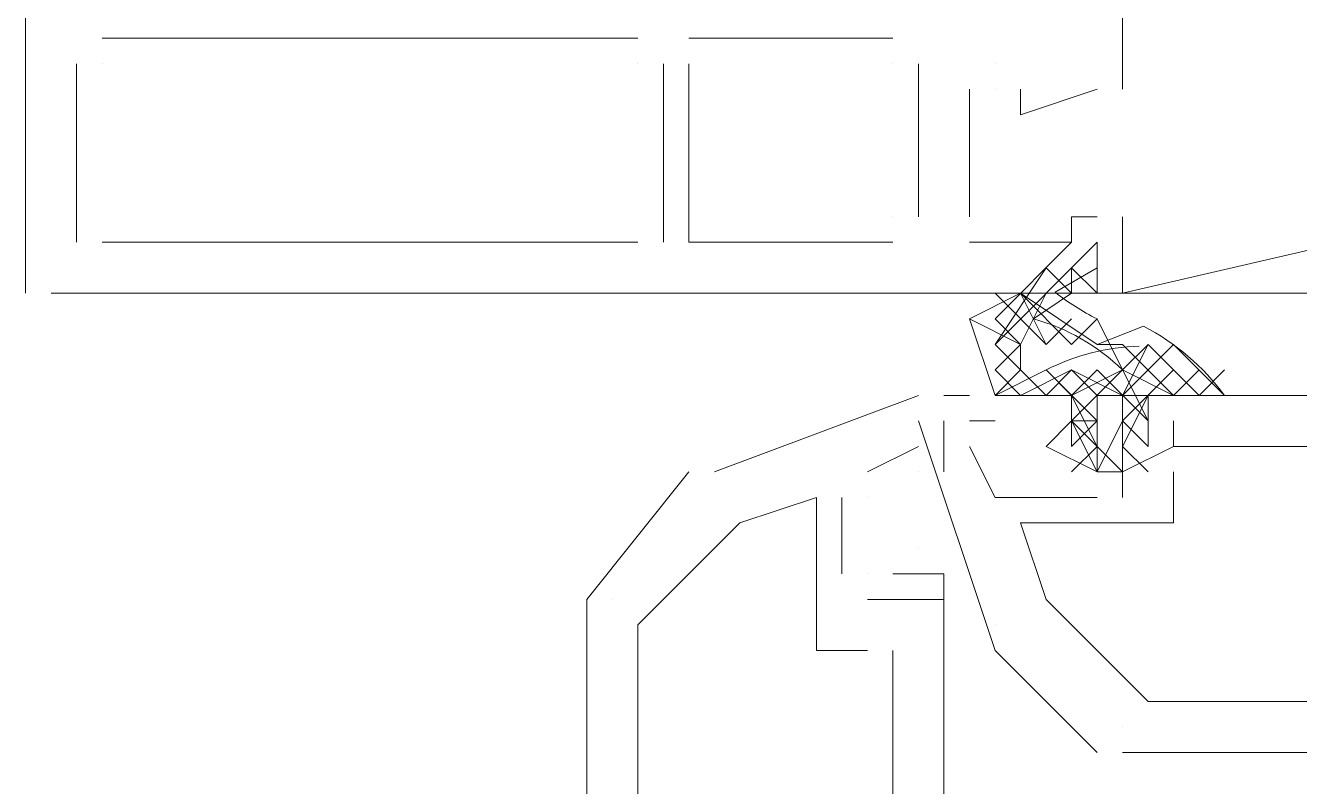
# Model space of a CAD drawing. Header units: millimetres. Extents: x 906 to 41302, y 848 to 28850.
# Drawn here: x 26890.2 to 26943, y 17321.4 to 17353 of the extents above; entities that cross this region are included whole.
import ezdxf

# ---------------------------------------------------------------- set-up
doc = ezdxf.new("R2010")
doc.units = ezdxf.units.MM
doc.layers.add('PDF_X-단위세대$및$주동평면도$A-DOOR', color=7, linetype='Continuous')

msp = doc.modelspace()

# ---------------------------------------------------------------- linework, layer by layer
at = {"layer": 'PDF_X-단위세대$및$주동평면도$A-DOOR', "lineweight": 5}
for points in [[(26945.184, 17481.561), (27535.734, 17481.561), (26935.659, 17341.861), (27545.259, 17341.861)], [(26932.484, 17342.919), (26933.542, 17341.861)], [(26933.542, 17340.803), (26932.484, 17339.744)], [(26938.834, 17338.686), (26937.775, 17337.628)], [(26935.659, 17336.569), (26936.717, 17335.511)], [(26935.659, 17335.511), (26936.717, 17334.453)]]:
    msp.add_lwpolyline(points, close=True, dxfattribs=at)
at = {"layer": 'PDF_X-단위세대$및$주동평면도$A-DOOR', "lineweight": 9}
for points in [[(26890.15, 17341.861), (26890.15, 17369.378), (26890.15, 17385.253)], [(26935.659, 17350.328), (26935.659, 17353.503)], [(26915.55, 17352.444), (26893.325, 17352.444)], [(26893.325, 17352.444), (26893.325, 17352.444)], [(26915.55, 17352.444), (26915.55, 17352.444)], [(26926.134, 17352.444), (26917.667, 17352.444)], [(26917.667, 17352.444), (26917.667, 17352.444)], [(26926.134, 17352.444), (26926.134, 17352.444)], [(26892.267, 17351.386), (26892.267, 17343.978)], [(26892.267, 17351.386), (26892.267, 17351.386)], [(26893.325, 17351.386), (26893.325, 17351.386)], [(26915.55, 17351.386), (26915.55, 17351.386)], [(26916.609, 17343.978), (26916.609, 17351.386)], [(26916.609, 17351.386), (26916.609, 17351.386)], [(26926.134, 17343.978), (26917.667, 17343.978), (26917.667, 17351.386)], [(26917.667, 17351.386), (26917.667, 17351.386)], [(26926.134, 17351.386), (26926.134, 17351.386)], [(26927.192, 17345.036), (26927.192, 17351.386)], [(26927.192, 17351.386), (26927.192, 17351.386)], [(26930.367, 17351.386), (26930.367, 17351.386)], [(26930.367, 17351.386), (26930.367, 17351.386)], [(26929.309, 17345.036), (26929.309, 17350.328)], [(26929.309, 17350.328), (26929.309, 17350.328)], [(26930.367, 17350.328), (26930.367, 17350.328)], [(26930.367, 17350.328), (26930.367, 17350.328)], [(26934.6, 17350.328), (26931.425, 17349.269), (26931.425, 17350.328)], [(26931.425, 17350.328), (26931.425, 17350.328)], [(26934.6, 17350.328), (26934.6, 17350.328)], [(26935.659, 17350.328), (26935.659, 17350.328)], [(26931.425, 17349.269), (26931.425, 17349.269)], [(26935.659, 17345.036), (26935.659, 17341.861), (26891.209, 17341.861)], [(26926.134, 17345.036), (26926.134, 17345.036)], [(26927.192, 17345.036), (26927.192, 17345.036)], [(26929.309, 17343.978), (26933.542, 17343.978), (26933.542, 17345.036), (26934.6, 17345.036)], [(26929.309, 17345.036), (26929.309, 17345.036)], [(26933.542, 17345.036), (26933.542, 17345.036)], [(26934.6, 17345.036), (26934.6, 17345.036)], [(26935.659, 17345.036), (26935.659, 17345.036)], [(26892.267, 17343.978), (26892.267, 17343.978)], [(26915.55, 17343.978), (26893.325, 17343.978)], [(26893.325, 17343.978), (26893.325, 17343.978)], [(26915.55, 17343.978), (26915.55, 17343.978)], [(26916.609, 17343.978), (26916.609, 17343.978)], [(26917.667, 17343.978), (26917.667, 17343.978)], [(26926.134, 17343.978), (26926.134, 17343.978)], [(26929.309, 17343.978), (26929.309, 17343.978)], [(26933.542, 17343.978), (26933.542, 17343.978)], [(26890.15, 17341.861), (26890.15, 17341.861)], [(26891.209, 17341.861), (26891.209, 17341.861)], [(26935.659, 17341.861), (26935.659, 17341.861)], [(26927.192, 17337.628), (26918.725, 17334.453)], [(26927.192, 17337.628), (26927.192, 17337.628)], [(26928.25, 17334.453), (26928.25, 17336.569)], [(26928.25, 17336.569), (26928.25, 17336.569)], [(26927.192, 17335.511), (26925.075, 17334.453)], [(26927.192, 17335.511), (26927.192, 17335.511)], [(26917.667, 17236.028), (26913.434, 17241.319), (26913.434, 17329.161), (26917.667, 17334.453)], [(26917.667, 17334.453), (26917.667, 17334.453)], [(26918.725, 17334.453), (26918.725, 17334.453)], [(26925.075, 17334.453), (26925.075, 17334.453)], [(26927.192, 17334.453), (26927.192, 17334.453)], [(26927.192, 17334.453), (26927.192, 17334.453)], [(26928.25, 17334.453), (26928.25, 17334.453)], [(26925.075, 17327.044), (26922.959, 17327.044), (26922.959, 17333.394), (26919.784, 17332.336), (26915.55, 17328.103), (26915.55, 17316.461), (26926.134, 17316.461), (26926.134, 17327.044)], [(26922.959, 17333.394), (26922.959, 17333.394)], [(26924.017, 17333.394), (26924.017, 17330.219)], [(26924.017, 17333.394), (26924.017, 17333.394)], [(26925.075, 17333.394), (26925.075, 17333.394)], [(26919.784, 17332.336), (26919.784, 17332.336)], [(26927.192, 17331.278), (26927.192, 17331.278)], [(26924.017, 17330.219), (26924.017, 17330.219)], [(26925.075, 17330.219), (26925.075, 17330.219)], [(26926.134, 17330.219), (26926.134, 17330.219)], [(26926.134, 17330.219), (26928.25, 17330.219), (26928.25, 17317.519), (26936.717, 17317.519)], [(26926.134, 17330.219), (26926.134, 17330.219)], [(26927.192, 17330.219), (26927.192, 17330.219)], [(26927.192, 17330.219), (26927.192, 17330.219)], [(26928.25, 17330.219), (26928.25, 17330.219)], [(26913.434, 17329.161), (26913.434, 17329.161)], [(26914.492, 17329.161), (26914.492, 17329.161)], [(26925.075, 17329.161), (26926.134, 17329.161), (26928.25, 17329.161)], [(26925.075, 17329.161), (26925.075, 17329.161)], [(26926.134, 17329.161), (26926.134, 17329.161)], [(26926.134, 17329.161), (26926.134, 17329.161)], [(26928.25, 17329.161), (26928.25, 17329.161)], [(26915.55, 17328.103), (26915.55, 17328.103)], [(26922.959, 17327.044), (26922.959, 17327.044)], [(26925.075, 17327.044), (26925.075, 17327.044)], [(26926.134, 17327.044), (26926.134, 17327.044)]]:
    msp.add_lwpolyline(points, dxfattribs=at)
at = {"layer": 'PDF_X-단위세대$및$주동평면도$A-DOOR', "lineweight": 5}
for points in [[(26933.542, 17334.453), (26934.6, 17335.511), (26934.6, 17337.628), (26947.3, 17337.628), (26947.3, 17346.094), (26949.417, 17346.094), (26949.417, 17348.211)], [(26933.542, 17343.978), (26930.367, 17340.803), (26931.425, 17339.744), (26931.425, 17338.686), (26930.367, 17337.628)], [(26934.6, 17343.978), (26930.367, 17339.744), (26932.484, 17342.919)], [(26933.542, 17343.978), (26933.542, 17343.978)], [(26934.6, 17342.919), (26934.6, 17342.919)], [(26934.6, 17342.919), (26934.6, 17342.919)], [(26930.367, 17341.861), (26932.484, 17339.744), (26931.425, 17341.861), (26929.309, 17340.803)], [(26934.6, 17339.744), (26931.425, 17341.861), (26933.542, 17339.744)], [(26931.425, 17339.744), (26932.484, 17341.861)], [(26932.484, 17341.861), (26932.484, 17341.861)], [(26933.542, 17341.861), (26933.542, 17341.861)], [(26934.6, 17341.861), (26934.6, 17341.861)], [(26934.6, 17341.861), (26934.6, 17341.861)], [(26948.359, 17335.511), (26937.775, 17335.511), (26935.659, 17334.453), (26934.6, 17334.453), (26932.484, 17335.511), (26933.542, 17336.569), (26934.6, 17336.569), (26933.542, 17335.511), (26933.542, 17336.569), (26933.542, 17337.628), (26930.367, 17337.628), (26929.309, 17340.803), (26931.425, 17339.744), (26930.367, 17338.686)], [(26929.309, 17340.803), (26929.309, 17340.803)], [(26930.367, 17340.803), (26930.367, 17340.803)], [(26930.367, 17339.744), (26931.425, 17338.686), (26932.484, 17337.628), (26933.542, 17338.686), (26931.425, 17337.628)], [(26931.425, 17339.744), (26931.425, 17339.744)], [(26935.659, 17339.744), (26935.659, 17339.744)], [(26931.425, 17337.628), (26930.367, 17338.686), (26931.425, 17337.628)], [(26931.425, 17338.686), (26931.425, 17338.686)], [(26934.6, 17334.453), (26934.6, 17335.511), (26933.542, 17337.628), (26932.484, 17338.686), (26934.6, 17336.569), (26933.542, 17336.569), (26935.659, 17334.453), (26937.775, 17335.511), (26937.775, 17335.511), (26937.775, 17336.569)], [(26935.659, 17333.394), (26935.659, 17335.511), (26935.659, 17337.628), (26933.542, 17338.686), (26934.6, 17337.628)], [(26935.659, 17338.686), (26935.659, 17338.686)], [(26928.25, 17337.628), (26929.309, 17337.628)], [(26928.25, 17337.628), (26928.25, 17337.628)], [(26929.309, 17337.628), (26929.309, 17337.628)], [(26930.367, 17337.628), (26930.367, 17337.628)], [(26933.542, 17337.628), (26933.542, 17337.628)], [(26934.6, 17337.628), (26934.6, 17337.628)], [(26935.659, 17337.628), (26935.659, 17337.628)], [(26935.659, 17335.511), (26936.717, 17337.628)], [(26936.717, 17337.628), (26936.717, 17336.569), (26936.717, 17335.511)], [(26936.717, 17337.628), (26936.717, 17337.628)], [(26937.775, 17337.628), (26937.775, 17337.628)], [(26937.775, 17337.628), (26937.775, 17337.628)], [(26938.834, 17337.628), (26938.834, 17337.628)], [(26938.834, 17337.628), (26938.834, 17337.628)], [(26939.892, 17337.628), (26939.892, 17337.628)], [(26934.6, 17322.811), (26930.367, 17327.044), (26927.192, 17336.569)], [(26927.192, 17336.569), (26927.192, 17336.569)], [(26928.25, 17336.569), (26928.25, 17336.569)], [(26929.309, 17336.569), (26930.367, 17336.569)], [(26929.309, 17336.569), (26929.309, 17336.569)], [(26930.367, 17336.569), (26930.367, 17336.569)], [(26933.542, 17336.569), (26933.542, 17336.569)], [(26933.542, 17336.569), (26933.542, 17336.569)], [(26933.542, 17336.569), (26933.542, 17336.569)], [(26934.6, 17336.569), (26934.6, 17336.569)], [(26936.717, 17336.569), (26936.717, 17336.569)], [(26936.717, 17336.569), (26936.717, 17336.569)], [(26937.775, 17336.569), (26937.775, 17336.569)], [(26929.309, 17335.511), (26930.367, 17333.394), (26934.6, 17333.394)], [(26929.309, 17335.511), (26929.309, 17335.511)], [(26932.484, 17335.511), (26932.484, 17335.511)], [(26933.542, 17335.511), (26933.542, 17335.511)], [(26933.542, 17335.511), (26933.542, 17335.511)], [(26934.6, 17335.511), (26934.6, 17335.511)], [(26934.6, 17335.511), (26934.6, 17335.511)], [(26935.659, 17335.511), (26935.659, 17335.511)], [(26935.659, 17335.511), (26935.659, 17335.511)], [(26936.717, 17335.511), (26936.717, 17335.511)], [(26937.775, 17335.511), (26937.775, 17335.511)], [(26937.775, 17335.511), (26937.775, 17335.511)], [(26937.775, 17334.453), (26937.775, 17332.336), (26931.425, 17332.336), (26932.484, 17329.161), (26936.717, 17324.928), (26948.359, 17324.928), (26948.359, 17334.453)], [(26934.6, 17334.453), (26934.6, 17334.453)], [(26935.659, 17334.453), (26935.659, 17334.453)], [(26935.659, 17334.453), (26935.659, 17334.453)], [(26937.775, 17334.453), (26937.775, 17334.453)], [(26930.367, 17333.394), (26930.367, 17333.394)], [(26934.6, 17333.394), (26934.6, 17333.394)], [(26935.659, 17333.394), (26935.659, 17333.394)], [(26931.425, 17332.336), (26931.425, 17332.336)], [(26937.775, 17332.336), (26937.775, 17332.336)], [(26932.484, 17329.161), (26932.484, 17329.161)], [(26930.367, 17328.103), (26930.367, 17328.103)], [(26930.367, 17327.044), (26930.367, 17327.044)], [(26936.717, 17324.928), (26936.717, 17324.928)], [(26935.659, 17323.869), (26935.659, 17323.869)], [(26934.6, 17322.811), (26934.6, 17322.811)], [(27022.442, 17322.811), (26935.659, 17322.811)], [(26935.659, 17322.811), (26935.659, 17322.811)]]:
    msp.add_lwpolyline(points, dxfattribs=at)
for points in [[(26934.6, 17341.861), (26934.6, 17343.978), (26934.6, 17341.861), (26933.542, 17342.919), (26933.542, 17341.861), (26931.965, 17340.803, -0.124775), (26935.659, 17338.686), (26937.775, 17337.628), (26935.659, 17339.744), (26934.6, 17339.744), (26936.53, 17340.497, -0.1117), (26939.892, 17337.628), (26937.775, 17339.744), (26935.659, 17337.628), (26936.717, 17339.744), (26938.834, 17337.628), (26939.892, 17338.686)], [(26934.6, 17342.919), (26932.861, 17341.908, 0.054724), (26934.6, 17340.803), (26933.542, 17339.744), (26934.6, 17340.803), (26935.659, 17338.686), (26936.717, 17336.569), (26934.6, 17338.686), (26933.542, 17337.628), (26935.659, 17338.686), (26936.717, 17339.744), (26935.659, 17338.686), (26933.542, 17336.569), (26934.6, 17334.453), (26935.659, 17336.569), (26937.775, 17338.686)], [(26931.425, 17338.686), (26930.367, 17337.628), (26932.484, 17338.686, -0.108399), (26936.346, 17339.67)]]:
    msp.add_lwpolyline(points, format="xyb", dxfattribs=at)
msp.add_arc((26886.446, 17379.432), 669.396, 273.62549, 356.429444, dxfattribs=at)

doc.saveas('drawing.dxf')
